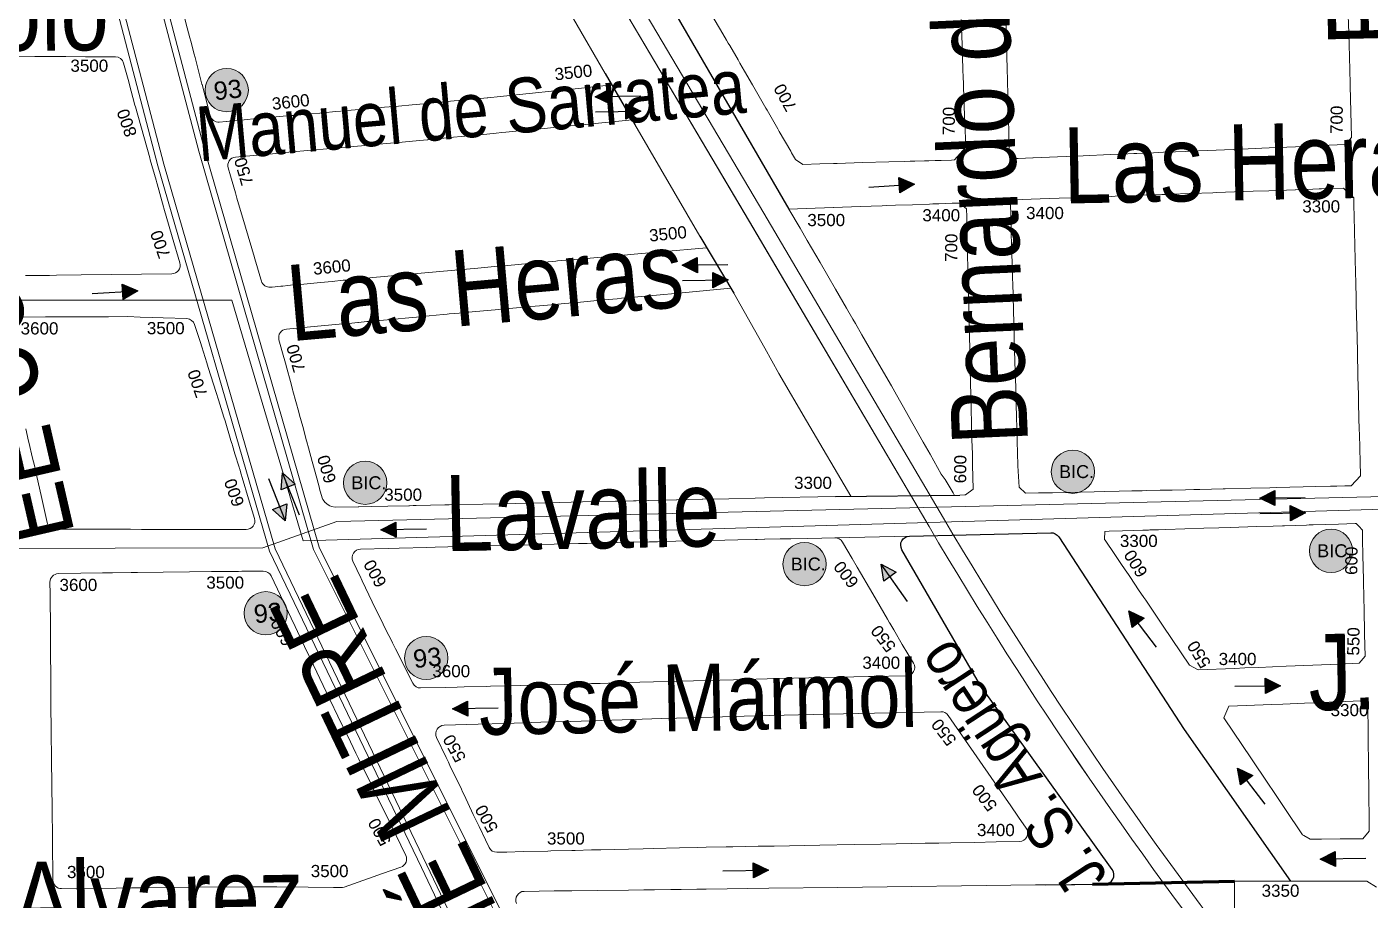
# Model space of a CAD drawing. Header units: millimetres. Extents: x 11558 to 23675, y 49449 to 61482.
# Drawn here: x 16962.9 to 17404.8, y 53898.5 to 54185.5 of the extents above; entities that cross this region are included whole.
import ezdxf

# ---------------------------------------------------------------- set-up
doc = ezdxf.new("R2010")
doc.units = ezdxf.units.MM
for name, color, linetype in [('0. plano base - nombres calles', 22, 'Continuous'), ('0. Plano Base - PLANO', 254, 'Continuous'), ('0. Plano base - sentido calles', 253, 'Continuous'), ('0. vias del tren', 252, 'VÍAS'), ('7. puesta en valor CC la lucila', 212, 'Continuous'), ('numeración', 7, 'Continuous')]:
    doc.layers.add(name, color=color, linetype=linetype)
for name, color, linetype, true_color in [('Linea 41 Munro', 7, 'Continuous', 0xa3a300), ('Linea 41 San Cristobal', 7, 'Continuous', 0xe67300), ('Linea 93 IDA', 7, 'Continuous', 0x0f8a48), ('Linea 93 VUELTA', 7, 'Continuous', 0xfecc66)]:
    doc.layers.add(name, color=color, linetype=linetype, true_color=true_color)
doc.layers.add('Linea Bicentenario Original', color=7, linetype='Continuous', true_color=0x0000cc, transparency=0.5)
doc.layers.get('7. puesta en valor CC la lucila').off()
doc.styles.get("Standard").update_dxf_attribs({"font": 'arial.ttf'})
doc.linetypes.add('VÍAS', pattern='A,0.15,[130,ltypeshp.shx,S=0.25,R=0,X=0,Y=0],0.15', length=0.3)

# ---------------------------------------------------------------- blocks, each defined once
blk = doc.blocks.new('MANZANAS')
at = {"layer": '0. Plano Base - PLANO', "color": 0, "linetype": 'VÍAS', "lineweight": 5, "ltscale": 4}
for points in [[(5636190.29, 6177920.23), (5636600.65, 6177660.36), (5637085.84, 6177354.16), (5637263.62, 6177241.21), (5637472.82, 6177111), (5637571.49, 6177049.28, 0.034614), (5637743.65, 6176957.49, 0.057202), (5637909.55, 6176905.02, 0.054556), (5638209.99, 6176880.02), (5638294.57, 6176887.04), (5638406.34, 6176909.92, 0.047981), (5638486.75, 6176934.6, 0.010506), (5638593.2, 6176981.47, 0.012553), (5638693.49, 6177031.26), (5639415.11, 6177447.42), (5639833.78, 6177688.18), (5639882.57, 6177713.3), (5639982.37, 6177752.6), (5640325.06, 6177892.29), (5640449.11, 6177927.35), (5640559.38, 6177958.52), (5640687.98, 6177992.86, -0.106625), (5640860.02, 6178001.21, -0.026161), (5640988.08, 6177973.08, -0.026161)], [(5636187.35, 6177915.58), (5636597.71, 6177655.71), (5637082.9, 6177349.51), (5637260.69, 6177236.55), (5637469.91, 6177106.33), (5637568.57, 6177044.61, 0.034614), (5637741.4, 6176952.47, 0.057202), (5637908.5, 6176899.62, 0.054584), (5638210.28, 6176874.52), (5638295.35, 6176881.59), (5638407.44, 6176904.53, 0.047981), (5638488.86, 6176929.52, 0.010506), (5638595.52, 6176976.48, 0.012565), (5638696.14, 6177026.44), (5639417.85, 6177442.65), (5639836.41, 6177683.35), (5639884.84, 6177708.29), (5639984.42, 6177747.49), (5640326.85, 6177887.08), (5640450.61, 6177922.06), (5640560.84, 6177953.22), (5640689.4, 6177987.55, -0.106625), (5640859.12, 6177995.78, -0.026161), (5640986.62, 6177967.77, 0.135104)]]:
    blk.add_lwpolyline(points, format="xyb", dxfattribs=at)
at = {"layer": '0. Plano Base - PLANO', "color": 0, "linetype": 'Continuous', "lineweight": 5}
for points in [[(5637612.03, 6177259.83), (5637616.28, 6177252.17), (5637618.23, 6177248.66), (5637618.31, 6177248.51), (5637619.9, 6177245.66), (5637620.43, 6177244.7), (5637621.81, 6177242.21), (5637624.68, 6177237.03), (5637632.91, 6177222.21), (5637632.19, 6177219.18), (5637625.19, 6177215.16), (5637622.06, 6177213.36), (5637617.92, 6177210.98), (5637610.44, 6177206.69), (5637608.36, 6177205.49), (5637602.49, 6177202.12), (5637595.26, 6177197.97), (5637587.82, 6177193.69), (5637586.49, 6177192.93), (5637583.65, 6177191.3), (5637580.25, 6177189.34), (5637577.41, 6177187.71), (5637572.68, 6177185), (5637571.75, 6177184.46), (5637568.34, 6177182.5), (5637565.06, 6177180.62), (5637557.32, 6177176.17), (5637550.01, 6177171.97), (5637543.06, 6177167.98), (5637542.94, 6177167.91), (5637538.77, 6177165.51), (5637538.3, 6177165.25), (5637535.31, 6177165.79), (5637531.64, 6177172.46), (5637530.41, 6177174.69), (5637526.06, 6177182.59), (5637521.83, 6177190.26), (5637520.17, 6177193.28), (5637518.04, 6177197.15), (5637517.62, 6177197.91), (5637515.34, 6177202.05), (5637514.69, 6177203.24)], [(5637501.09, 6177197.47), (5637505.14, 6177190.24), (5637506.67, 6177187.52), (5637509.61, 6177182.27), (5637509.96, 6177181.66), (5637511.83, 6177178.35), (5637513.63, 6177175.18), (5637516.56, 6177170), (5637518.07, 6177167.34), (5637520.23, 6177163.52), (5637521.67, 6177160.97), (5637521.72, 6177160.88), (5637520.41, 6177155.41), (5637519.56, 6177154.94), (5637516.57, 6177153.28), (5637514.82, 6177152.3), (5637513.03, 6177151.3), (5637511.74, 6177150.59), (5637509.03, 6177149.08), (5637507.64, 6177148.3), (5637505.9, 6177147.33), (5637501.5, 6177144.88), (5637493.97, 6177140.69), (5637486.7, 6177136.62), (5637485.67, 6177136.05), (5637481.68, 6177133.82), (5637476.8, 6177131.09), (5637473.91, 6177131.43), (5637471.82, 6177132.76), (5637471.28, 6177133.11), (5637464.95, 6177137.16), (5637464.07, 6177137.72), (5637458.13, 6177141.52), (5637457.48, 6177141.94), (5637450.01, 6177146.72), (5637445.7, 6177149.46), (5637443.05, 6177151.14), (5637442.06, 6177151.77), (5637437.46, 6177154.67), (5637436.69, 6177155.16), (5637435.67, 6177155.8), (5637432.4, 6177157.86), (5637428.38, 6177160.41)], [(5637363.48, 6177154.27), (5637387.79, 6177138.84), (5637405.37, 6177127.65)], [(5637784.71, 6176950.57), (5637776.61, 6176953.84), (5637772.77, 6176955.38), (5637768.91, 6176956.94), (5637764.84, 6176958.58), (5637759.3, 6176960.81), (5637753.5, 6176963.15), (5637741.57, 6176967.98), (5637735.98, 6176970.26), (5637719.9, 6176976.83), (5637716.16, 6176978.36), (5637712.3, 6176985.85), (5637711.85, 6176986.74), (5637711.47, 6176987.47), (5637721.55, 6176992.74), (5637724.65, 6176994.36), (5637727.76, 6176995.98), (5637730.35, 6176997.34), (5637733.34, 6176998.9), (5637736.45, 6177000.52), (5637739.55, 6177002.14), (5637741.73, 6177003.28), (5637750.03, 6177007.62), (5637753.81, 6177007.25)]]:
    blk.add_lwpolyline(points, dxfattribs=at)
for points in [[(5637595.36, 6177071), (5637591.64, 6177069), (5637588.83, 6177069.79), (5637585.3, 6177075.78), (5637585.15, 6177076.05), (5637581.32, 6177082.92), (5637581.16, 6177083.22), (5637579.27, 6177086.62), (5637577.47, 6177089.85), (5637577.17, 6177090.39), (5637575.71, 6177093.01), (5637575.19, 6177093.94), (5637572.82, 6177098.21), (5637571.36, 6177100.83), (5637568.71, 6177105.58), (5637564.59, 6177113), (5637560.37, 6177120.58), (5637556, 6177128.42), (5637555.48, 6177129.37), (5637552.4, 6177134.9), (5637551.92, 6177135.76), (5637549.85, 6177139.51), (5637548.12, 6177142.58), (5637547.65, 6177143.43), (5637543.21, 6177151.41), (5637543.54, 6177152.65), (5637553.89, 6177158.5), (5637556.77, 6177160.14), (5637560.36, 6177162.16), (5637560.94, 6177162.49), (5637562.47, 6177163.36), (5637562.57, 6177163.41), (5637563.09, 6177163.71), (5637563.66, 6177164.03), (5637571.68, 6177168.57), (5637572.82, 6177169.21), (5637576.01, 6177171.02), (5637577.22, 6177171.7), (5637579.46, 6177172.97), (5637580.58, 6177173.61), (5637586.17, 6177176.77), (5637586.79, 6177177.12), (5637587.88, 6177177.74), (5637588.97, 6177178.36), (5637593.97, 6177181.19), (5637594.4, 6177181.43), (5637600.79, 6177185.04), (5637601.87, 6177185.66), (5637609.6, 6177190.03), (5637612.34, 6177191.58), (5637616.79, 6177194.1), (5637624.33, 6177198.37), (5637624.43, 6177198.42), (5637627.61, 6177200.22), (5637631.26, 6177202.29), (5637631.95, 6177202.67), (5637638.24, 6177206.24), (5637642.69, 6177204.89), (5637643.93, 6177202.64), (5637645.54, 6177199.71), (5637645.61, 6177199.58), (5637650.3, 6177191.05), (5637654.53, 6177183.37), (5637656.1, 6177180.52), (5637658.68, 6177175.83), (5637659.38, 6177174.56), (5637661.41, 6177170.87), (5637662.86, 6177168.24), (5637666.98, 6177160.76), (5637671.05, 6177153.36), (5637673.89, 6177148.2), (5637675.32, 6177145.59), (5637679.51, 6177137.99), (5637680.06, 6177136.99), (5637682.47, 6177132.61), (5637684.5, 6177128.93), (5637686.73, 6177124.87), (5637685.57, 6177120.52), (5637683.8, 6177119.55), (5637681.47, 6177118.27), (5637681.13, 6177118.09), (5637679.72, 6177117.31), (5637679.61, 6177117.25), (5637675.42, 6177114.94), (5637671.76, 6177112.93), (5637664.01, 6177108.67), (5637662.13, 6177107.63), (5637656.67, 6177104.63), (5637649.24, 6177100.55), (5637648.7, 6177100.25), (5637641.9, 6177096.51), (5637641.48, 6177096.28), (5637640.19, 6177095.57), (5637637.8, 6177094.26), (5637633.99, 6177092.16), (5637630.47, 6177090.23), (5637626.54, 6177088.07), (5637625.33, 6177087.4), (5637622.34, 6177085.76), (5637618.67, 6177083.73), (5637614.44, 6177081.41), (5637611.51, 6177079.8), (5637603.66, 6177075.48), (5637599.43, 6177073.2), (5637599.07, 6177073), (5637598.2, 6177072.54)], [(5637574.2, 6177059.27), (5637571.32, 6177057.53), (5637570.47, 6177058.07), (5637566.15, 6177060.81), (5637564.12, 6177061.79), (5637557.89, 6177065.85), (5637554.02, 6177068.38), (5637548.28, 6177072.13), (5637547.47, 6177072.65), (5637544.68, 6177074.47), (5637539.09, 6177078.12), (5637536.27, 6177079.93), (5637527.98, 6177085.22), (5637519.87, 6177090.4), (5637516.27, 6177092.69), (5637514.9, 6177093.57), (5637511.33, 6177095.84), (5637505.31, 6177099.66), (5637496.72, 6177105.1), (5637489.59, 6177109.62), (5637485.72, 6177112.08), (5637479.53, 6177116), (5637484.5, 6177118.81), (5637492.26, 6177123.2), (5637492.37, 6177123.26), (5637499.91, 6177127.53), (5637506.19, 6177131.08), (5637507.34, 6177131.73), (5637510.02, 6177133.24), (5637514.91, 6177136), (5637519.76, 6177138.74), (5637520.76, 6177139.3), (5637522.44, 6177140.25), (5637526.3, 6177142.43), (5637528.48, 6177143.66), (5637531.36, 6177142.97), (5637532.63, 6177140.65), (5637533.06, 6177139.88), (5637534.37, 6177137.49), (5637534.64, 6177136.99), (5637535, 6177136.34), (5637535.47, 6177135.48), (5637537.82, 6177131.19), (5637537.89, 6177131.07), (5637538.16, 6177130.58), (5637538.5, 6177129.95), (5637540.85, 6177125.66), (5637541.65, 6177124.2), (5637542.46, 6177122.73), (5637543.93, 6177120.04), (5637544.1, 6177119.74), (5637546.65, 6177115.08), (5637547.9, 6177112.81), (5637548.93, 6177110.92), (5637550.79, 6177107.53), (5637554.21, 6177101.28), (5637554.97, 6177099.9), (5637556.58, 6177096.96), (5637559.07, 6177092.45), (5637559.13, 6177092.35), (5637561.97, 6177087.2), (5637563.29, 6177084.83), (5637565.07, 6177081.59), (5637567.93, 6177076.43), (5637570.16, 6177072.39), (5637571.92, 6177069.21), (5637575.76, 6177062.26), (5637574.43, 6177059.41)], [(5637679.2, 6177049.58), (5637668.79, 6177043.63), (5637665.58, 6177043.72), (5637651.99, 6177051.09), (5637648.84, 6177052.79), (5637648.54, 6177052.95), (5637642.93, 6177056), (5637642.03, 6177056.48), (5637639.31, 6177057.96), (5637637.29, 6177059.05), (5637634.69, 6177060.46), (5637633.65, 6177061.02), (5637633.55, 6177061.08), (5637630.52, 6177062.72), (5637626.98, 6177064.63), (5637622.02, 6177067.32), (5637621.77, 6177067.46), (5637621.72, 6177067.56), (5637620.59, 6177069.87), (5637621.83, 6177070.57), (5637625.62, 6177072.69), (5637628.79, 6177074.47), (5637631.46, 6177075.96), (5637633.14, 6177076.91), (5637633.5, 6177077.11), (5637635.98, 6177078.49), (5637638.06, 6177079.66), (5637649.05, 6177085.81), (5637653.31, 6177088.2), (5637656.55, 6177090.01), (5637664.14, 6177094.27), (5637668.91, 6177096.94), (5637671.6, 6177098.44), (5637672.21, 6177098.78), (5637678.46, 6177102.28), (5637679.29, 6177102.75), (5637680.44, 6177103.39), (5637687.67, 6177107.44), (5637692.43, 6177110.11), (5637692.71, 6177110.26), (5637693.92, 6177109.85), (5637695.57, 6177109.3), (5637697.09, 6177106.52), (5637699.52, 6177102.08), (5637703.41, 6177094.97), (5637706.48, 6177089.35), (5637707.92, 6177086.72), (5637711.99, 6177079.28), (5637715.47, 6177072.91), (5637714.81, 6177069.96), (5637708.98, 6177066.62), (5637701.61, 6177062.41), (5637693.96, 6177058.03), (5637686.19, 6177053.58), (5637682.13, 6177051.26)], [(5637728.74, 6177012.02), (5637727.15, 6177011.17), (5637724.74, 6177011.32), (5637724.31, 6177011.34), (5637715.13, 6177016.34), (5637709.19, 6177019.58), (5637706.67, 6177020.95), (5637697.51, 6177025.94), (5637688.59, 6177030.8), (5637683.59, 6177033.53), (5637683.32, 6177037.68), (5637695.55, 6177044.67), (5637698.7, 6177046.47), (5637704.95, 6177050.05), (5637707.62, 6177051.57), (5637711.94, 6177054.05), (5637721.14, 6177059.31), (5637723.51, 6177058.56), (5637724.05, 6177058.39), (5637727.67, 6177051.61), (5637727.97, 6177051.05), (5637729.53, 6177048.14), (5637730, 6177047.26), (5637731.85, 6177043.78), (5637734.67, 6177038.51), (5637735.64, 6177036.68), (5637743.21, 6177022.52), (5637742.45, 6177019.34), (5637735.87, 6177015.83), (5637730.5, 6177012.96)]]:
    blk.add_lwpolyline(points, close=True, dxfattribs=at)
at = {"layer": '0. Plano Base - PLANO', "color": 0}
for points in [[(5637345.63, 6177200.98), (5637479.53, 6177116)], [(5637405.37, 6177127.65), (5637421.73, 6177117.28)], [(5637457.58, 6177094.54), (5637476.13, 6177083.13)], [(5637536.67, 6177039.24), (5637572.76, 6177058.4)], [(5637674.04, 6176967.01), (5637711.47, 6176987.47)]]:
    blk.add_lwpolyline(points, dxfattribs=at)
at = {"layer": '0. Plano Base - PLANO', "color": 0, "linetype": 'Continuous', "lineweight": 5}
for points in [[(5637409.03, 6177125.33), (5637399.85, 6177119.3), (5637393.3, 6177114.99), (5637386.15, 6177110.29), (5637379.12, 6177105.67), (5637378.16, 6177105.04), (5637374.71, 6177102.79), (5637374.57, 6177102.7), (5637371.72, 6177100.85), (5637364.44, 6177096.11), (5637357.04, 6177091.36), (5637353.73, 6177089.25), (5637349.93, 6177086.83), (5637346.04, 6177084.35), (5637342.56, 6177082.13), (5637341.59, 6177081.51), (5637341.24, 6177081.28), (5637335.63, 6177077.71), (5637335.33, 6177077.52), (5637332.34, 6177075.61), (5637331.55, 6177075.14), (5637328.08, 6177072.89), (5637325.12, 6177071), (5637323.76, 6177070.13), (5637320.73, 6177068.2), (5637320.2, 6177067.86), (5637320.09, 6177067.79), (5637317.82, 6177066.34), (5637314.83, 6177064.43), (5637312.15, 6177062.72), (5637309.59, 6177061.09), (5637307.83, 6177059.96), (5637305.21, 6177058.29), (5637305.11, 6177058.25), (5637302.05, 6177056.28), (5637301.97, 6177056.23), (5637300.06, 6177055, -0.366509), (5637296.47, 6177055.48), (5637294.45, 6177057.71), (5637294.39, 6177057.78), (5637291.74, 6177060.69), (5637289.31, 6177063.37), (5637289.25, 6177063.44), (5637283.18, 6177070.14), (5637282.4, 6177071), (5637279.47, 6177074.24), (5637278.71, 6177075.07), (5637276.45, 6177077.56), (5637270.27, 6177084.38)], [(5637461.35, 6177092.22), (5637448.64, 6177084.11), (5637446.37, 6177082.67), (5637441.15, 6177079.34), (5637438.43, 6177077.61), (5637434.09, 6177074.84), (5637426.93, 6177070.28), (5637423.36, 6177068), (5637419.85, 6177065.77), (5637419.35, 6177065.45), (5637411.99, 6177060.75), (5637409.8, 6177059.36), (5637407.95, 6177058.18), (5637404.91, 6177056.24), (5637403.23, 6177055.17), (5637397.65, 6177051.6), (5637390.22, 6177046.86), (5637382.9, 6177042.19), (5637375.79, 6177037.65), (5637368.41, 6177032.91), (5637365.81, 6177031.23), (5637361.01, 6177028.12), (5637360.23, 6177027.62), (5637357.19, 6177025.66), (5637353.9, 6177023.53), (5637348.39, 6177019.97), (5637345.62, 6177018.2), (5637344.8, 6177017.65), (5637343.43, 6177016.76), (5637342.94, 6177016.44), (5637340.5, 6177014.87), (5637340.01, 6177014.55, -0.359162), (5637336.47, 6177014.96), (5637336.04, 6177015.42), (5637331.95, 6177019.67), (5637330.96, 6177020.7), (5637330.83, 6177020.83), (5637323.63, 6177028.33), (5637316.73, 6177035.51), (5637315.53, 6177036.76), (5637311.48, 6177040.98), (5637309.59, 6177042.95, -0.473061), (5637310.1, 6177047.24), (5637311.92, 6177048.41), (5637320.37, 6177053.81), (5637325.9, 6177057.34), (5637330.23, 6177060.11), (5637334.45, 6177062.81), (5637341.73, 6177067.46), (5637345.18, 6177069.66), (5637348.96, 6177072.08), (5637356.47, 6177076.88), (5637359.33, 6177078.7), (5637363.44, 6177081.33), (5637363.59, 6177081.42), (5637370.71, 6177086.03), (5637377.07, 6177090.17), (5637378.2, 6177090.9), (5637382.51, 6177093.71), (5637384.09, 6177094.73), (5637385.26, 6177095.5), (5637389.89, 6177098.51), (5637392.51, 6177100.21), (5637396.03, 6177102.51), (5637399.92, 6177105.04), (5637404.3, 6177107.89), (5637407.2, 6177109.78), (5637420.21, 6177118.25)], [(5637421.73, 6177117.29, -0.000544), (5637421.73, 6177117.28), (5637457.58, 6177094.54)], [(5637536.67, 6177039.24), (5637516.13, 6177028), (5637513.51, 6177026.57), (5637505.88, 6177022.39), (5637498.34, 6177018.26), (5637498.19, 6177018.17), (5637494.31, 6177016.05), (5637490.89, 6177014.18), (5637490.75, 6177014.1), (5637487.37, 6177012.25), (5637482.75, 6177009.72), (5637479.14, 6177007.74), (5637478.33, 6177007.3), (5637473.86, 6177004.84), (5637473.13, 6177004.44), (5637463.64, 6176999.23), (5637453.74, 6176993.8), (5637444.33, 6176988.64), (5637434.88, 6176983.45), (5637425.16, 6176978.15), (5637423.97, 6176977.51), (5637415.67, 6176972.99), (5637415.21, 6176972.73), (5637415.13, 6176972.69), (5637414.81, 6176972.52), (5637413.74, 6176971.93), (5637413.48, 6176971.79), (5637407.5, 6176968.53), (5637402.76, 6176965.95), (5637399.12, 6176963.96), (5637398.85, 6176963.82), (5637392.2, 6176960.2), (5637391.04, 6176959.86), (5637390.44, 6176959.79), (5637389.83, 6176959.8), (5637388.65, 6176960.05), (5637387.55, 6176960.57), (5637387.06, 6176960.92), (5637384.91, 6176963.25), (5637384.81, 6176963.36), (5637382.46, 6176965.9), (5637379.15, 6176969.49), (5637378.61, 6176970.07), (5637375.49, 6176973.44), (5637374.04, 6176975.02), (5637373.81, 6176975.27), (5637370.56, 6176978.78), (5637367.93, 6176981.64), (5637367.23, 6176982.39), (5637362.28, 6176987.74), (5637361.96, 6176988.1), (5637361.01, 6176989.13), (5637356.2, 6176994.33), (5637356.14, 6176994.4), (5637355.13, 6176995.48), (5637355.05, 6176995.57), (5637354.6, 6176996.06), (5637350.48, 6177000.52, -0.466295), (5637351.02, 6177004.78), (5637359.64, 6177010.32), (5637366.71, 6177014.87), (5637369.16, 6177016.44), (5637370.86, 6177017.53), (5637371.06, 6177017.67), (5637373.41, 6177019.18), (5637373.88, 6177019.48), (5637376.93, 6177021.44), (5637380.14, 6177023.5), (5637381.1, 6177024.12), (5637385, 6177026.63), (5637388.18, 6177028.67), (5637388.72, 6177029.02), (5637394.58, 6177032.78), (5637395.71, 6177033.51), (5637396.29, 6177033.88), (5637399.03, 6177035.64), (5637402.64, 6177037.95), (5637410.07, 6177042.71), (5637410.86, 6177043.22), (5637413.97, 6177045.21), (5637417.12, 6177047.23), (5637417.67, 6177047.58), (5637421.41, 6177049.98), (5637423.57, 6177051.36), (5637424.57, 6177052.01), (5637428.31, 6177054.4), (5637431.86, 6177056.67), (5637439.29, 6177061.43), (5637442.94, 6177063.77), (5637444.18, 6177064.57), (5637445.56, 6177065.46), (5637446.59, 6177066.11), (5637453.92, 6177070.82), (5637460.08, 6177074.78), (5637461.03, 6177075.4), (5637474.56, 6177084.09)], [(5637475.99, 6177083.22, -0.014576), (5637476.13, 6177083.13), (5637493.57, 6177071.7), (5637501.53, 6177066.47), (5637516.77, 6177056.9), (5637541.09, 6177041.59)], [(5637228.78, 6177042.3), (5637236.28, 6177046.15), (5637237.52, 6177046.79), (5637243.58, 6177049.9), (5637244.13, 6177050.18), (5637244.85, 6177050.55), (5637245.38, 6177050.82), (5637251.14, 6177053.78), (5637259.86, 6177058.25, -0.337228), (5637263.2, 6177057.66), (5637267.54, 6177052.94), (5637267.93, 6177052.52), (5637272.86, 6177047.16), (5637273.29, 6177046.7), (5637285.17, 6177033.99), (5637285.6, 6177033.53), (5637290.38, 6177028.45), (5637291.03, 6177027.75), (5637291.28, 6177027.49), (5637296.64, 6177021.78), (5637296.96, 6177021.44), (5637297.48, 6177020.91), (5637298.87, 6177019.45), (5637303.74, 6177014.34), (5637309.9, 6177007.9, -0.496036), (5637309.2, 6177003.5), (5637282.92, 6176989.44), (5637275.77, 6176985.61), (5637273.74, 6176984.52), (5637269.56, 6176982.29), (5637266.81, 6176980.82)], [(5637268.77, 6176966.47), (5637278.9, 6176971.79), (5637281.9, 6176973.37), (5637286.46, 6176975.76), (5637288.42, 6176976.79), (5637289.5, 6176977.36), (5637291.95, 6176978.65), (5637297.2, 6176981.4), (5637302.89, 6176984.39), (5637306.55, 6176986.13), (5637310.26, 6176987.9), (5637313.35, 6176989.37), (5637320.36, 6176992.71, -0.315617), (5637323.53, 6176992.18), (5637327.94, 6176987.83), (5637329.01, 6176986.76), (5637332.93, 6176982.84), (5637334.06, 6176981.7), (5637340.16, 6176975.59), (5637341.89, 6176973.85), (5637346.12, 6176969.61), (5637347, 6176968.7), (5637351.73, 6176963.85), (5637352.23, 6176963.34), (5637352.64, 6176962.93), (5637352.96, 6176962.6), (5637354.89, 6176960.62), (5637358.13, 6176957.3), (5637358.48, 6176956.94), (5637358.63, 6176956.78), (5637359.77, 6176955.61), (5637360.6, 6176954.76), (5637365.67, 6176949.53), (5637370.4, 6176944.67, -0.502872), (5637369.68, 6176940.23), (5637366.23, 6176938.44), (5637360.16, 6176935.3), (5637356.22, 6176933.26), (5637353.43, 6176931.81), (5637346.78, 6176928.37), (5637341.96, 6176925.88), (5637339.06, 6176924.37), (5637335.84, 6176922.71), (5637331.55, 6176920.48), (5637313.94, 6176911.36, -0.352672), (5637310.49, 6176912.06), (5637304.69, 6176919.05), (5637300.54, 6176923.94), (5637298.44, 6176926.39), (5637296.21, 6176928.98), (5637293.28, 6176932.39), (5637292.74, 6176933.02), (5637290.01, 6176936.18)], [(5637505.26, 6176872.11, -0.547796), (5637505.62, 6176876.81), (5637514.31, 6176881.46), (5637515.12, 6176881.9), (5637516.78, 6176882.79), (5637519.49, 6176884.24), (5637527.04, 6176888.28), (5637535.89, 6176893.02), (5637540.36, 6176895.42), (5637543.47, 6176897.08), (5637548.15, 6176899.59), (5637551.2, 6176901.22), (5637555.75, 6176903.66), (5637558.45, 6176905.1), (5637576.6, 6176914.83), (5637596.57, 6176925.52), (5637653.94, 6176956.25), (5637659.57, 6176959.26), (5637664.32, 6176961.81), (5637670.46, 6176965.09, 0)]]:
    blk.add_lwpolyline(points, format="xyb", dxfattribs=at)
at = {"layer": '0. Plano Base - PLANO', "color": 0}
blk.add_lwpolyline([(5637656.75, 6176957.75), (5637674.04, 6176967.01, 0.606269), (5637673.99, 6176972.33), (5637607.9, 6177005.89), (5637564.13, 6177033.75, -0.569813), (5637564.3, 6177038.91), (5637605.01, 6177061.31, -0.259833), (5637607.93, 6177061.29), (5637673.78, 6177024.12), (5637727.76, 6176995.98)], format="xyb", dxfattribs=at)
at = {"layer": '0. Plano Base - PLANO', "color": 0, "linetype": 'Continuous', "lineweight": 5}
for points in [[(5637441.59, 6176920.62), (5637431.37, 6176928.02), (5637429.71, 6176929.22), (5637429.57, 6176929.33), (5637429.07, 6176929.68), (5637425.63, 6176932.14), (5637422.31, 6176934.58), (5637418.59, 6176937.27), (5637417.38, 6176938.19), (5637411.28, 6176942.84), (5637410.62, 6176943.34), (5637410.43, 6176943.48), (5637405.61, 6176947.15, -0.542164), (5637405.96, 6176951.83), (5637414, 6176956.26), (5637417.16, 6176958), (5637425.09, 6176962.37), (5637427.46, 6176963.68), (5637431.13, 6176965.69), (5637434.78, 6176967.71), (5637443.21, 6176972.35), (5637447.99, 6176974.98), (5637451.27, 6176976.79), (5637468.78, 6176986.46), (5637471.32, 6176987.87), (5637476.41, 6176990.68), (5637483.86, 6176994.79), (5637489.25, 6176997.76), (5637491.53, 6176999.02), (5637499.4, 6177003.36), (5637507.24, 6177007.66), (5637514.74, 6177011.76), (5637519.86, 6177014.55), (5637520.32, 6177014.8), (5637522.42, 6177015.95), (5637522.51, 6177016), (5637526.97, 6177018.43), (5637528.78, 6177019.42), (5637529.84, 6177020), (5637530, 6177020.09), (5637534.84, 6177022.73), (5637538.96, 6177024.98), (5637542.79, 6177027.07, -0.272035), (5637545.63, 6177026.98), (5637550.88, 6177023.66), (5637550.95, 6177023.62), (5637553.75, 6177021.86), (5637562.32, 6177016.45), (5637570.47, 6177011.31), (5637571.6, 6177010.59), (5637571.7, 6177010.53), (5637573.95, 6177009.12), (5637578.59, 6177006.2), (5637584.69, 6177002.43, -0.57638), (5637584.55, 6176997.59), (5637574.34, 6176992.05), (5637573.65, 6176991.68), (5637565.1, 6176987.05), (5637560.71, 6176984.64), (5637547.65, 6176977.45), (5637534.62, 6176970.27), (5637526.9, 6176966.01), (5637519.39, 6176961.86), (5637511.64, 6176957.54), (5637507.7, 6176955.35), (5637504.09, 6176953.35), (5637502.37, 6176952.39), (5637500.99, 6176951.62), (5637496.29, 6176949.01), (5637493.78, 6176947.61), (5637488.66, 6176944.77), (5637486.06, 6176943.32), (5637481.01, 6176940.51), (5637473.3, 6176936.25), (5637464.71, 6176931.5), (5637463.67, 6176930.93), (5637457.15, 6176927.33), (5637455.09, 6176926.19), (5637451.78, 6176924.37), (5637444.58, 6176920.43, -0.289335)], [(5637602.71, 6176992.45), (5637633.5, 6176976.21), (5637634.34, 6176975.77), (5637638.69, 6176973.47), (5637642.64, 6176971.39, -0.59903), (5637642.67, 6176966.45), (5637635.91, 6176962.79), (5637629.64, 6176959.38), (5637622.8, 6176955.67), (5637619.31, 6176953.78), (5637618.09, 6176953.11), (5637615.42, 6176951.66), (5637611.45, 6176949.51), (5637602.56, 6176944.68), (5637594.85, 6176940.5), (5637584.99, 6176935.15), (5637571.74, 6176927.95), (5637567.09, 6176925.43), (5637559.8, 6176921.47), (5637557.86, 6176920.42), (5637552.07, 6176917.28), (5637549.5, 6176915.87), (5637544.35, 6176913.07), (5637536.82, 6176908.92), (5637533.92, 6176907.32), (5637529.65, 6176904.97), (5637525.61, 6176902.74), (5637521.71, 6176900.59), (5637519.04, 6176899.12), (5637514.31, 6176896.51), (5637513.34, 6176895.98), (5637507.3, 6176892.65), (5637506.43, 6176892.17), (5637499.29, 6176888.24), (5637494.57, 6176885.63), (5637491.75, 6176884.08, -0.29589), (5637488.72, 6176884.3), (5637486.53, 6176885.95), (5637482.64, 6176888.89), (5637480.11, 6176890.8), (5637479.13, 6176891.54), (5637473.48, 6176895.81), (5637472.55, 6176896.51), (5637471.83, 6176897.06), (5637464.89, 6176902.3), (5637463.91, 6176903.04), (5637462.6, 6176904.03), (5637456.76, 6176908.44, -0.54144), (5637457.08, 6176913.12), (5637466.83, 6176918.57), (5637474.87, 6176923.06), (5637477.25, 6176924.4), (5637484.85, 6176928.64), (5637493.48, 6176933.47), (5637502.32, 6176938.4), (5637511.19, 6176943.36), (5637519.54, 6176948.03), (5637528.15, 6176952.83), (5637537.02, 6176957.8), (5637546.38, 6176962.99), (5637567.41, 6176974.52), (5637580.92, 6176981.93), (5637600.06, 6176992.43, -0.251902)], [(5637366.41, 6176808.59), (5637360.2, 6176820.17), (5637359.56, 6176821.35), (5637355.6, 6176828.75), (5637351.42, 6176836.58), (5637347.9, 6176843.19), (5637347.34, 6176844.23), (5637347.05, 6176844.78), (5637343.97, 6176850.56), (5637343.25, 6176851.92), (5637339.21, 6176859.53), (5637338.71, 6176860.48), (5637335.63, 6176866.28), (5637335.09, 6176867.3), (5637331.04, 6176874.94), (5637328.69, 6176879.38), (5637327.05, 6176882.48), (5637322.98, 6176890.15), (5637322.16, 6176891.7), (5637320.37, 6176895.07, -0.412395), (5637321.52, 6176898.85), (5637327.99, 6176902.33), (5637334.28, 6176905.72), (5637336.73, 6176907.04), (5637337.2, 6176907.28), (5637342.58, 6176910.18), (5637343.27, 6176910.55), (5637344.44, 6176911.18), (5637351.87, 6176915.18), (5637359.56, 6176919.28), (5637365.96, 6176922.69), (5637366.39, 6176922.92), (5637373.77, 6176926.84), (5637374.69, 6176927.33), (5637375.27, 6176927.64), (5637379.35, 6176929.81), (5637380.96, 6176930.66, -0.292169), (5637383.96, 6176930.42), (5637389.64, 6176926.12), (5637396.17, 6176921.17), (5637398.61, 6176919.33), (5637404.4, 6176914.94), (5637407.42, 6176912.65), (5637408, 6176912.21), (5637417.63, 6176904.94), (5637427.16, 6176897.88), (5637430.67, 6176895.3), (5637433.96, 6176892.83), (5637435.56, 6176891.65), (5637437.13, 6176890.49), (5637440.55, 6176887.95), (5637442.66, 6176886.38), (5637446.13, 6176883.81), (5637446.83, 6176883.29), (5637456.73, 6176875.95), (5637465.62, 6176869.36, -0.448495), (5637466, 6176865.2), (5637461.57, 6176860.48), (5637452.43, 6176850.73, -0.087174), (5637451.65, 6176850.15), (5637449.4, 6176849.01), (5637441.94, 6176845.22), (5637432.82, 6176840.6), (5637432.74, 6176840.56), (5637428.21, 6176838.26), (5637424.3, 6176836.25), (5637423.87, 6176836.03), (5637408.68, 6176827.94), (5637400.84, 6176823.76), (5637393.34, 6176819.77), (5637390.53, 6176818.27), (5637386.09, 6176815.91), (5637386.01, 6176815.87), (5637370.19, 6176807.44, -0.413418)]]:
    blk.add_lwpolyline(points, format="xyb", close=True, dxfattribs=at)
at = {"layer": '0. Plano Base - PLANO', "color": 0, "lineweight": 211}
blk.add_lwpolyline([(5637670.46, 6176965.09), (5637711.47, 6176987.47)], dxfattribs=at)
blk = doc.blocks.new('93 ida')
at = {"layer": 'Linea 93 IDA', "lineweight": 211, "true_color": 0xededed}
h = blk.add_hatch(color=7, dxfattribs=at)
h.dxf.hatch_style = 1
edge = h.paths.add_edge_path()
edge.add_arc((0, 0), 7.11, 0, 360)
at = {"layer": 'Linea 93 IDA', "lineweight": 9}
blk.add_circle((0, 0), 7.11, dxfattribs=at)
at = {"layer": 'Linea 93 IDA', "lineweight": 15, "insert": (-4.61, 2.59), "char_height": 6, "attachment_point": 1, "rotation": 6.4788}
blk.add_mtext_dynamic_manual_height_columns('93', width=16.4579, gutter_width=12.5, heights=[0], dxfattribs=at)
blk = doc.blocks.new('93 vuelta')
at = {"layer": 'Linea 93 VUELTA', "lineweight": 211, "true_color": 0xededed}
h = blk.add_hatch(color=7, dxfattribs=at)
h.dxf.hatch_style = 1
edge = h.paths.add_edge_path()
edge.add_arc((0, 0), 7.11, 0, 360)
at = {"layer": 'Linea 93 VUELTA', "color": 31, "lineweight": 9, "true_color": 0xfecc66}
blk.add_circle((0, 0), 7.11, dxfattribs=at)
at = {"layer": 'Linea 93 VUELTA', "color": 31, "lineweight": 15, "true_color": 0xfecc66, "insert": (-4.23, 2.64), "char_height": 6, "attachment_point": 1, "rotation": 6.4788}
blk.add_mtext_dynamic_manual_height_columns('93', width=16.4579, gutter_width=12.5, heights=[0], dxfattribs=at)
blk = doc.blocks.new('bic. original ida')
at = {"layer": 'Linea Bicentenario Original', "lineweight": 211, "true_color": 0xededed, "transparency": 33554674}
h = blk.add_hatch(color=7, dxfattribs=at)
h.dxf.hatch_style = 1
edge = h.paths.add_edge_path()
edge.add_arc((0, 0), 7.11, 0, 360)
at = {"layer": 'Linea Bicentenario Original', "color": 165, "lineweight": 9, "true_color": 0x5e67af}
blk.add_circle((0, 0), 7.11, dxfattribs=at)
at = {"layer": 'Linea Bicentenario Original', "color": 165, "lineweight": 15, "true_color": 0x5e67af, "insert": (-4.55, 2.15), "char_height": 4.25, "attachment_point": 1}
blk.add_mtext_dynamic_manual_height_columns('BIC.', width=16.4579, gutter_width=12.5, heights=[0], dxfattribs=at)
blk = doc.blocks.new('bic. original vuelta')
at = {"layer": 'Linea Bicentenario Original', "lineweight": 211, "true_color": 0xededed, "transparency": 33554674}
h = blk.add_hatch(color=7, dxfattribs=at)
h.dxf.hatch_style = 1
edge = h.paths.add_edge_path()
edge.add_arc((0, 0), 7.11, 0, 360)
at = {"layer": 'Linea Bicentenario Original', "color": 14, "lineweight": 15, "true_color": 0x8c0d0d}
blk.add_circle((0, 0), 7.11, dxfattribs=at)
at = {"layer": 'Linea Bicentenario Original', "color": 14, "lineweight": 15, "true_color": 0x8c0d0d, "insert": (-4.55, 2.15), "char_height": 4.25, "attachment_point": 1}
blk.add_mtext_dynamic_manual_height_columns('BIC.', width=16.4579, gutter_width=12.5, heights=[0], dxfattribs=at)

msp = doc.modelspace()

# ---------------------------------------------------------------- hatches: boundary and pattern name
at = {"layer": '0. Plano base - sentido calles', "linetype": 'Continuous', "lineweight": 25, "ltscale": 2, "true_color": 0x1a1a1a}
h = msp.add_hatch(color=250, dxfattribs=at)
h.dxf.hatch_style = 1
h.paths.add_polyline_path([(17149.86, 54162.6), (17154.89, 54160.17), (17154.86, 54162.67)])
h.paths.add_polyline_path([(17149.86, 54162.6), (17154.86, 54162.67), (17154.83, 54165.17)])
h = msp.add_hatch(color=250, dxfattribs=at)
h.dxf.hatch_style = 1
h.paths.add_polyline_path([(17164.92, 54157.79), (17159.89, 54160.23), (17159.92, 54157.73)])
h.paths.add_polyline_path([(17164.92, 54157.79), (17159.92, 54157.73), (17159.95, 54155.23)])
h = msp.add_hatch(color=250, dxfattribs=at)
h.dxf.hatch_style = 1
h.paths.add_polyline_path([(17254.86, 54133.81), (17249.72, 54136), (17249.87, 54133.51)])
h.paths.add_polyline_path([(17254.86, 54133.81), (17249.87, 54133.51), (17250.02, 54131.01)])
h = msp.add_hatch(color=250, dxfattribs=at)
h.dxf.hatch_style = 1
h.paths.add_polyline_path([(17178.48, 54107.17), (17183.52, 54104.73), (17183.48, 54107.23)])
h.paths.add_polyline_path([(17178.48, 54107.17), (17183.48, 54107.23), (17183.45, 54109.73)])
h = msp.add_hatch(color=250, dxfattribs=at)
h.dxf.hatch_style = 1
h.paths.add_polyline_path([(17193.55, 54102.36), (17188.51, 54104.79), (17188.55, 54102.29)])
h.paths.add_polyline_path([(17193.55, 54102.36), (17188.55, 54102.29), (17188.58, 54099.79)])
h = msp.add_hatch(color=250, dxfattribs=at)
h.dxf.hatch_style = 1
h.paths.add_polyline_path([(16999.41, 54098.76), (16994.27, 54100.96), (16994.42, 54098.46)])
h.paths.add_polyline_path([(16999.41, 54098.76), (16994.42, 54098.46), (16994.57, 54095.97)])
h = msp.add_hatch(color=250, dxfattribs=at)
h.dxf.hatch_style = 1
h.paths.add_polyline_path([(17047.02, 54038.94), (17046.54, 54033.37), (17048.86, 54034.3)])
h.paths.add_polyline_path([(17047.02, 54038.94), (17048.86, 54034.3), (17051.18, 54035.22)])
h = msp.add_hatch(color=250, dxfattribs=at)
h.dxf.hatch_style = 1
h.paths.add_polyline_path([(17368.44, 54030.59), (17373.47, 54028.16), (17373.44, 54030.66)])
h.paths.add_polyline_path([(17368.44, 54030.59), (17373.44, 54030.66), (17373.41, 54033.16)])
h = msp.add_hatch(color=250, dxfattribs=at)
h.dxf.hatch_style = 1
h.paths.add_polyline_path([(17047.9, 54023.16), (17048.38, 54028.73), (17046.06, 54027.8)])
h.paths.add_polyline_path([(17047.9, 54023.16), (17046.06, 54027.8), (17043.73, 54026.88)])
h = msp.add_hatch(color=250, dxfattribs=at)
h.dxf.hatch_style = 1
h.paths.add_polyline_path([(17383.5, 54025.78), (17378.47, 54028.22), (17378.5, 54025.72)])
h.paths.add_polyline_path([(17383.5, 54025.78), (17378.5, 54025.72), (17378.53, 54023.22)])
h = msp.add_hatch(color=250, dxfattribs=at)
h.dxf.hatch_style = 1
h.paths.add_polyline_path([(17079.36, 54020.2), (17084.4, 54017.78), (17084.36, 54020.28)])
h.paths.add_polyline_path([(17079.36, 54020.2), (17084.36, 54020.28), (17084.32, 54022.78)])
h = msp.add_hatch(color=250, dxfattribs=at)
h.dxf.hatch_style = 1
h.paths.add_polyline_path([(17243.94, 54008.91), (17244.75, 54003.38), (17246.8, 54004.82)])
h.paths.add_polyline_path([(17243.94, 54008.91), (17246.8, 54004.82), (17248.85, 54006.25)])
h = msp.add_hatch(color=250, dxfattribs=at)
h.dxf.hatch_style = 1
h.paths.add_polyline_path([(17325.41, 53993.59), (17326.47, 53988.1), (17328.45, 53989.62)])
h.paths.add_polyline_path([(17325.41, 53993.59), (17328.45, 53989.62), (17330.44, 53991.15)])
h = msp.add_hatch(color=250, dxfattribs=at)
h.dxf.hatch_style = 1
h.paths.add_polyline_path([(17375.29, 53968.96), (17370.26, 53971.4), (17370.29, 53968.9)])
h.paths.add_polyline_path([(17375.29, 53968.96), (17370.29, 53968.9), (17370.32, 53966.4)])
h = msp.add_hatch(color=250, dxfattribs=at)
h.dxf.hatch_style = 1
h.paths.add_polyline_path([(17102.91, 53961.33), (17107.95, 53958.91), (17107.91, 53961.41)])
h.paths.add_polyline_path([(17102.91, 53961.33), (17107.91, 53961.41), (17107.87, 53963.91)])
h = msp.add_hatch(color=250, dxfattribs=at)
h.dxf.hatch_style = 1
h.paths.add_polyline_path([(17361.12, 53941.9), (17362.18, 53936.41), (17364.16, 53937.94)])
h.paths.add_polyline_path([(17361.12, 53941.9), (17364.16, 53937.94), (17366.14, 53939.46)])
h = msp.add_hatch(color=250, dxfattribs=at)
h.dxf.hatch_style = 1
h.paths.add_polyline_path([(17388.32, 53911.9), (17393.36, 53909.49), (17393.32, 53911.99)])
h.paths.add_polyline_path([(17388.32, 53911.9), (17393.32, 53911.99), (17393.28, 53914.49)])
h = msp.add_hatch(color=250, dxfattribs=at)
h.dxf.hatch_style = 1
h.paths.add_polyline_path([(17206.89, 53908.35), (17201.86, 53910.79), (17201.89, 53908.29)])
h.paths.add_polyline_path([(17206.89, 53908.35), (17201.89, 53908.29), (17201.92, 53905.79)])
at = {"layer": 'Linea Bicentenario Original', "lineweight": 15, "true_color": 0x8c0d0d}
h = msp.add_hatch(dxfattribs=at)
h.set_pattern_fill('AR-HBONE', color=14)
h.set_pattern_definition([(45, (2546.97, 707.42), (1e-14, 143.6841), [304.8, -101.6]), (135, (2618.81, 779.26), (1e-14, 143.6841), [304.8, -101.6])])
h.paths.add_polyline_path([(17387.81, 54017.21, 1), (17396.17, 54017.21, 1)])
h.paths.add_polyline_path([(17388.43, 54014.57), (17396.47, 54014.57), (17396.47, 54019.72), (17388.43, 54019.72)], flags=9)
h = msp.add_hatch(dxfattribs=at)
h.set_pattern_fill('AR-HBONE', color=14)
h.set_pattern_definition([(45, (2373.11, 702.75), (1e-14, 143.6841), [304.8, -101.6]), (135, (2444.95, 774.59), (1e-14, 143.6841), [304.8, -101.6])])
h.paths.add_polyline_path([(17213.95, 54012.54, 1), (17222.31, 54012.54, 1)])
h.paths.add_polyline_path([(17214.57, 54009.9), (17222.61, 54009.9), (17222.61, 54015.05), (17214.57, 54015.05)], flags=9)

# ---------------------------------------------------------------- linework, layer by layer
at = {"layer": '0. Plano Base - PLANO', "color": 28, "lineweight": 5, "true_color": 0x0d0d0d}
msp.add_lwpolyline([(17228.74, 54017.58), (17253.28, 54018.17)], dxfattribs=at)
at = {"layer": '0. Plano base - sentido calles', "color": 250, "linetype": 'Continuous', "lineweight": 25, "ltscale": 2, "true_color": 0x1a1a1a}
for points in [[(17164.86, 54162.79), (17149.86, 54162.6), (17154.83, 54165.17), (17154.89, 54160.17), (17149.86, 54162.6)], [(17149.92, 54157.6), (17164.92, 54157.79), (17159.95, 54155.23), (17159.89, 54160.23), (17164.92, 54157.79)], [(17239.89, 54132.9), (17254.86, 54133.81), (17250.02, 54131.01), (17249.72, 54136), (17254.86, 54133.81)], [(17193.48, 54107.36), (17178.48, 54107.17), (17183.45, 54109.73), (17183.52, 54104.73), (17178.48, 54107.17)], [(17178.55, 54102.17), (17193.55, 54102.36), (17188.58, 54099.79), (17188.51, 54104.79), (17193.55, 54102.36)], [(16984.44, 54097.86), (16999.41, 54098.76), (16994.57, 54095.97), (16994.27, 54100.96), (16999.41, 54098.76)], [(17042.37, 54037.1), (17047.9, 54023.16), (17043.73, 54026.88), (17048.38, 54028.73), (17047.9, 54023.16)], [(17052.55, 54025), (17047.02, 54038.94), (17051.18, 54035.22), (17046.54, 54033.37), (17047.02, 54038.94)], [(17383.44, 54030.78), (17368.44, 54030.59), (17373.41, 54033.16), (17373.47, 54028.16), (17368.44, 54030.59)], [(17368.5, 54025.59), (17383.5, 54025.78), (17378.53, 54023.22), (17378.47, 54028.22), (17383.5, 54025.78)], [(17094.36, 54020.45), (17079.36, 54020.2), (17084.32, 54022.78), (17084.4, 54017.78), (17079.36, 54020.2)], [(17252.54, 53996.62), (17243.94, 54008.91), (17248.85, 54006.25), (17244.75, 54003.38), (17243.94, 54008.91)], [(17334.54, 53981.69), (17325.41, 53993.59), (17330.44, 53991.15), (17326.47, 53988.1), (17325.41, 53993.59)], [(17360.29, 53968.77), (17375.29, 53968.96), (17370.32, 53966.4), (17370.26, 53971.4), (17375.29, 53968.96)], [(17117.91, 53961.58), (17102.91, 53961.33), (17107.87, 53963.91), (17107.95, 53958.91), (17102.91, 53961.33)], [(17370.25, 53930.01), (17361.12, 53941.9), (17366.14, 53939.46), (17362.18, 53936.41), (17361.12, 53941.9)], [(17403.32, 53912.16), (17388.32, 53911.9), (17393.28, 53914.49), (17393.36, 53909.49), (17388.32, 53911.9)], [(17191.89, 53908.16), (17206.89, 53908.35), (17201.92, 53905.79), (17201.86, 53910.79), (17206.89, 53908.35)]]:
    msp.add_lwpolyline(points, dxfattribs=at)
at = {"layer": '0. vias del tren', "color": 252, "lineweight": 13, "ltscale": 2}
for points in [[(16440.33, 55433.7), (16684.66, 55013.9), (16974.05, 54518.5), (17079.73, 54336.31), (17205.34, 54124.31), (17264.44, 54024.05, 0.034614), (17374.9, 53863.23, 0.057202), (17497.92, 53740.19, 0.054556), (17753, 53579.49), (17831.29, 53546.72), (17941.03, 53515.5, 0.047981), (18023.76, 53500.33, 0.010506), (18139.83, 53492.84, 0.012553), (18251.78, 53490.79), (19083.99, 53527.39), (19566.52, 53548.02), (19621.39, 53547.82), (19728.07, 53536.67), (20096.57, 53502.64), (20222.82, 53476.57), (20335.04, 53453.39), (20464.99, 53424.58, -0.106625), (20621.5, 53352.67, -0.026161), (20722.17, 53268.66, -0.026161)], [(16435.57, 55430.93), (16679.91, 55011.13), (16969.3, 54515.73), (17074.98, 54333.52), (17200.61, 54121.51), (17259.7, 54021.26, 0.034614), (17370.59, 53859.81, 0.057202), (17494.5, 53735.88, 0.054584), (17750.73, 53574.47), (17829.47, 53541.52), (17939.52, 53510.21, 0.047981), (18023.3, 53494.85, 0.010506), (18139.59, 53487.34, 0.012565), (18251.92, 53485.29), (19084.23, 53521.9), (19566.63, 53542.52), (19621.1, 53542.32), (19727.53, 53531.2), (20095.76, 53497.2), (20221.71, 53471.18), (20333.89, 53448.01), (20463.8, 53419.21, -0.106625), (20618.2, 53348.27, -0.026161), (20718.43, 53264.63, 0.135104)]]:
    msp.add_lwpolyline(points, format="xyb", dxfattribs=at)
at = {"layer": 'Linea 41 Munro', "lineweight": 15}
msp.add_lwpolyline([(16967.25, 54350.86), (17021.37, 54145.26), (17059.06, 54014.52), (17171.28, 53790.27), (17233.25, 53661.91), (17160.96, 53555.46), (17134.21, 53516.07), (17099.64, 53476.67), (17072.98, 53447.88), (16994.67, 53359.17)], dxfattribs=at)
at = {"layer": 'Linea 41 San Cristobal', "lineweight": 15}
msp.add_lwpolyline([(16983.95, 53374.04), (17088.94, 53487.78), (17207.93, 53658.49), (17207.58, 53678.45), (17131.47, 53832.46), (17094.53, 53910.03), (17044.62, 54013.97), (17007.93, 54140.39), (16979.1, 54250.69)], dxfattribs=at)
at = {"layer": 'Linea 93 IDA', "lineweight": 15}
msp.add_lwpolyline([(16993.17, 53360.49), (17071.5, 53449.22), (17098.15, 53478.01), (17132.63, 53517.3), (17159.31, 53556.58), (17230.95, 53662.08), (17169.49, 53789.39), (17057.19, 54013.79), (17019.44, 54144.73), (16965.22, 54350.73)], dxfattribs=at)
at = {"layer": 'Linea 93 VUELTA', "color": 31, "lineweight": 15, "true_color": 0xfecc66}
msp.add_lwpolyline([(16977.16, 54250.2), (17006, 54139.86), (17042.75, 54013.25), (17092.72, 53909.17), (17129.67, 53831.58), (17205.59, 53677.97), (17205.92, 53659.1), (17087.37, 53489.04), (16982.48, 53375.4)], dxfattribs=at)
at = {"layer": 'Linea Bicentenario Original', "color": 14, "lineweight": 15, "true_color": 0x8c0d0d}
msp.add_lwpolyline([(20037.05, 53723.43), (19917.24, 53725.16), (19758.14, 53725.16), (19600.89, 53726.18), (19568.14, 53731.1), (17733.99, 53678.41), (17707.12, 53699.36), (17670.84, 53712.34), (17650.62, 53713.43), (17632.03, 53711.12), (17610.09, 53705.54), (17603.83, 53922.95), (17581.4, 54032.1), (17053.75, 54016.57), (17030.34, 54095.76), (16510.55, 54095.76)], dxfattribs=at)
at = {"layer": 'Linea Bicentenario Original', "color": 165, "lineweight": 15, "true_color": 0x5e67af}
msp.add_lwpolyline([(20037.69, 53731.47), (19756.5, 53732.18), (19601.19, 53733.97), (19562.87, 53737.41), (18177.32, 53694.74), (17734.3, 53682.66), (17723.41, 53695.96), (17718.06, 53830.44), (17713.1, 53921.41), (17699.24, 54038.02), (17064.92, 54022.91), (17040.55, 54014.34), (16505.98, 54013.05)], dxfattribs=at)

# ---------------------------------------------------------------- block references
at = {"layer": '0. Plano Base - PLANO', "color": 28, "lineweight": 5, "true_color": 0x0d0d0d, "rotation": 332.5463477508169}
msp.add_blockref('MANZANAS', (-7833237.48, -2828296.13), dxfattribs=at)
at = {"layer": '7. puesta en valor CC la lucila', "color": 250, "lineweight": 30, "rotation": 332.5463477508169}
msp.add_blockref('MANZANAS', (-7833237.48, -2828296.13), dxfattribs=at)
at = {"layer": 'Linea 93 IDA', "lineweight": 15}
for p in [(17028.65, 54164.75), (17094.27, 53978.08)]:
    msp.add_blockref('93 ida', p, dxfattribs=at)
at = {"layer": 'Linea 93 VUELTA', "lineweight": 15}
msp.add_blockref('93 vuelta', (17041.47, 53992.78), dxfattribs=at)
at = {"layer": 'Linea Bicentenario Original', "lineweight": 15}
for name, p in [('bic. original ida', (17306.99, 54039.32)), ('bic. original ida', (17074.19, 54035.67)), ('bic. original vuelta', (17391.9, 54013.31)), ('bic. original vuelta', (17218.72, 54008.95))]:
    msp.add_blockref(name, p, dxfattribs=at)

# ---------------------------------------------------------------- texts
at = {"layer": '0. plano base - nombres calles', "color": 250, "lineweight": 15, "true_color": 0x1a1a1a, "attachment_point": 1}
for s, width, insert, char_height, rotation in [('{\\fArial Narrow|b0|i0|c0|p34;Estanislao del Campo}', 329.255, (17391.02, 54179.09), 25, 91.3717), ('{\\fArial Narrow|b0|i0|c0|p34;Bernardo de Irigoyen}', 329.255, (17267.31, 54047.74), 25, 92.5186), ('{\\fArial Narrow|b0|i0|c0|p34;Dr. Antonio A. Centrángolo}', 353.234, (16647.54, 54200.19), 25, 0.4564), ('{\\fArial Narrow|b0|i0|c0|p34;Manuel de Sarratea}', 329.255, (17017.9, 54159.18), 18, 5.0978), ('{\\fArial Narrow|b0|i0|c0|p34;Las Heras}', 329.255, (17303.51, 54152.46), 25, 1.0744), ('{\\fArial Narrow|b0|i0|c0|p34;Las Heras}', 329.255, (17047.48, 54107.08), 25, 5.0451), ('{\\fArial Narrow|b0|i0|c0|p34;EE UU}', 329.255, (16954.4, 54013.29), 25, 102.9884), ('{\\fArial Narrow|b0|i0|c0|p34;Lavalle}', 329.255, (17100.11, 54038.16), 25, 1.0744), ('{\\fArial Narrow|b0|i0|c0|p34;AV. BARTOLOMÉ MITRE}', 329.255, (17185.14, 53697.4), 25, 115.6029), ('{\\fArial Narrow|b0|i0|c0|p34;J. Marmol}', 329.255, (17384.25, 53985.86), 25, 1.0744), ('{\\fArial Narrow|b0|i0|c0|p34;J. S. Agüero}', 329.255, (17306.22, 53898.02), 15, 123.225), ('{\\fArial Narrow|b0|i0|c0|p34;José Mármol}', 329.255, (17111.43, 53974.76), 22, 1.0744), ('{\\fArial Narrow|b0|i0|c0|p34;Agutín Alvarez}', 329.255, (16867.4, 53909.24), 25, 1.0744)]:
    msp.add_mtext_dynamic_manual_height_columns(s, width=width, gutter_width=12.5, heights=[0], dxfattribs=dict(at, insert=insert, char_height=char_height, rotation=rotation))
at = {"layer": 'numeración', "color": 251, "true_color": 0x606162, "char_height": 4, "attachment_point": 1}
for s, insert in [('3500', (16977.24, 54174.79)), ('3300', (17382.46, 54128.54)), ('3500', (17219.64, 54124.05)), ('3400', (17257.48, 54125.62)), ('3400', (17291.6, 54126.36)), ('3600', (16960.86, 54088.44)), ('3500', (17002.38, 54088.51)), ('3300', (17215.29, 54037.67)), ('3500', (17080.47, 54033.77)), ('3300', (17322.46, 54018.57)), ('3500', (17021.94, 54004.87)), ('3600', (16973.64, 54004.1)), ('3400', (17237.74, 53978.54)), ('\\pt12;3400', (17354.95, 53979.76)), ('3600', (17096.3, 53975.76)), ('3300', (17391.78, 53962.98)), ('3500', (17134, 53920.77)), ('3400', (17275.44, 53923.54)), ('3600', (16976.11, 53909.74)), ('3500', (17056.29, 53910.06)), ('3350', (17369.08, 53903.6))]:
    msp.add_mtext_dynamic_manual_height_columns(s, width=16.0314, gutter_width=12.5, heights=[0], dxfattribs=dict(at, insert=insert))
for s, insert, rotation in [('3500', (17136.28, 54171.91), 6.2549), ('700', (17212.83, 54157.24), 118.767), ('3600', (17043.3, 54162.21), 6.2549), ('700', (17391.69, 54150.35), 89.3675), ('800', (16995.43, 54148.9), 109.2539), ('700', (17264.12, 54149.96), 89.3675), ('750', (17033.61, 54132.96), 106.1932), ('3500', (17167.41, 54118.92), 5.6398), ('700', (17006.44, 54108.98), 109.2539), ('700', (17264.92, 54108.29), 89.3675), ('3600', (17056.84, 54108.01), 5.6398), ('700', (17050.77, 54071.56), 106.1932), ('700', (17018.68, 54063.24), 109.2539), ('600', (17060.92, 54035.11), 106.2573), ('600', (17267.87, 54035.52), 89.3675), ('600', (17030.75, 54027.38), 109.318), ('600', (17328.4, 54004.09), 121.567), ('600', (17396.54, 54005.41), 89.3675), ('600', (17077.95, 54000.79), 118.9783), ('600', (17233.64, 54000.59), 127.5745), ('600', (17047.35, 53981.51), 118.9783), ('550', (17245.88, 53979.51), 127.5745), ('550', (17397.2, 53978.9), 89.3675), ('550', (17349.2, 53974.22), 121.567), ('550', (17265.78, 53948.74), 127.5745), ('550', (17104.04, 53943.31), 118.9783), ('500', (17279.19, 53927.2), 127.5745), ('500', (17114.61, 53920.2), 118.9783), ('500', (17079.39, 53915.83), 118.9783)]:
    msp.add_mtext_dynamic_manual_height_columns(s, width=16.0314, gutter_width=12.5, heights=[0], dxfattribs=dict(at, insert=insert, rotation=rotation))

doc.saveas('drawing.dxf')
